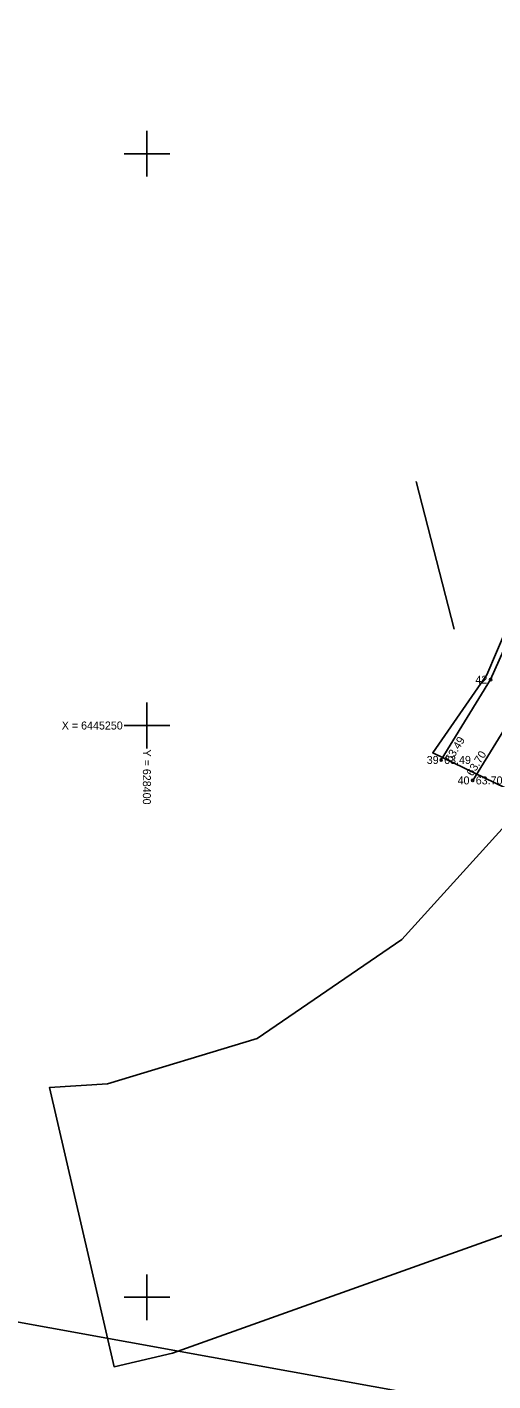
# Model space of a CAD drawing. Extents: x 628290 to 629961, y 6444228 to 6446036.
# Drawn here: x 628389.5 to 628430.3, y 6445192.7 to 6445311.1 of the extents above; entities that cross this region are included whole.
import ezdxf

# ---------------------------------------------------------------- set-up
doc = ezdxf.new("R2010")
doc.units = 0
for name, color, linetype in [('DTRASS', 7, 'Continuous'), ('KORGUS', 7, 'Continuous'), ('MOOTKORG', 7, 'Continuous'), ('MOOTMPUNKT', 7, 'Continuous'), ('MOOTNR', 7, 'Continuous'), ('MOOTPIIR', 7, 'Continuous'), ('PIIR', 7, 'Continuous'), ('TEE', 7, 'Continuous'), ('VORK', 7, 'Continuous'), ('VORMISTUS', 7, 'Continuous')]:
    doc.layers.add(name, color=color, linetype=linetype)

msp = doc.modelspace()

# ---------------------------------------------------------------- linework, layer by layer
at = {"layer": 'DTRASS'}
msp.add_line((628426.91, 6445258.42), (628423.58, 6445271.35), dxfattribs=at)
at = {"layer": 'KORGUS'}
for centre in [(628430.09, 6445254.01), (628425.76, 6445246.99), (628428.53, 6445245.2)]:
    msp.add_circle(centre, 0.1, dxfattribs=at)
at = {"layer": 'MOOTMPUNKT'}
for centre in [(628430.09, 6445254.01), (628425.76, 6445246.99), (628428.53, 6445245.2)]:
    msp.add_circle(centre, 0.1, dxfattribs=at)
at = {"layer": 'MOOTPIIR'}
msp.add_lwpolyline([(628439.83, 6445322.14), (628440.49, 6445286.2), (628434, 6445264.33), (628429.77, 6445254.42), (628425.03, 6445247.6), (628438.59, 6445241.04), (628446.32, 6445242.57), (628453.1, 6445266.12), (628460.97, 6445306.21), (628489.03, 6445312.11)], dxfattribs=at)
at = {"layer": 'PIIR'}
msp.add_lwpolyline([(628470.12, 6445269.66), (628460.57, 6445306.29), (628452.75, 6445297.43), (628448.46, 6445289.2), (628443.97, 6445271.32), (628439.53, 6445256.02), (628432.5, 6445242.51), (628422.31, 6445231.29), (628409.66, 6445222.62), (628396.56, 6445218.66), (628391.47, 6445218.33), (628397.13, 6445193.93), (628402.23, 6445195.12), (628489.22, 6445226.13)], close=True, dxfattribs=at)
at = {"layer": 'TEE'}
for points in [[(628428.53, 6445245.2), (628433.03, 6445252.47), (628436.54, 6445260.59), (628440, 6445271.78), (628444, 6445285.6), (628447.28, 6445294.01), (628451.14, 6445300.8), (628456.7, 6445308.2), (628462.76, 6445313.89), (628472.44, 6445321.54), (628484.43, 6445328.82), (628497.98, 6445335.27), (628511.96, 6445341.57), (628526.28, 6445348.03), (628540.31, 6445354.45), (628553.47, 6445360.74), (628566.29, 6445367.38), (628574.27, 6445372.25), (628578.87, 6445375.69), (628582.05, 6445376.9), (628585.02, 6445376.97), (628587.73, 6445376.08), (628591.22, 6445373.05)], [(628425.76, 6445246.99), (628430.09, 6445254.01), (628433.5, 6445261.64), (628437.33, 6445273.06), (628440.99, 6445286.65), (628444.6, 6445295.71), (628448.23, 6445302.64), (628455.33, 6445311.48)]]:
    msp.add_lwpolyline(points, dxfattribs=at)
at = {"layer": 'VORK'}
for p, q in [((628400, 6445302), (628400, 6445298)), ((628398, 6445300), (628402, 6445300)), ((628400, 6445252), (628400, 6445248)), ((628398, 6445250), (628402, 6445250)), ((628400, 6445202), (628400, 6445198)), ((628398, 6445200), (628402, 6445200))]:
    msp.add_line(p, q, dxfattribs=at)
at = {"layer": 'VORMISTUS'}
msp.add_lwpolyline([(628596.24, 6445160.23), (628313.81, 6445211.41), (628417.58, 6445784.09), (628700.01, 6445732.91)], close=True, dxfattribs=at)

# ---------------------------------------------------------------- texts
at = {"layer": 'KORGUS'}
for s, rotation, p in [(' 63.49', 58.337, (628426.51, 6445246.53)), (' 63.70', 58.2744, (628428.38, 6445245.29))]:
    msp.add_text(s, height=0.7, rotation=rotation, dxfattribs=at).set_placement(p)
at = {"layer": 'MOOTKORG'}
for s, p in [(' 63.49', (628425.76, 6445246.64)), (' 63.70', (628428.53, 6445244.85))]:
    msp.add_text(s, height=0.7, dxfattribs=at).set_placement(p)
at = {"layer": 'MOOTNR'}
for s, p in [('42 ', (628428.76, 6445253.66)), ('39 ', (628424.5, 6445246.64)), ('40 ', (628427.2, 6445244.85))]:
    msp.add_text(s, height=0.7, dxfattribs=at).set_placement(p)
at = {"layer": 'VORK'}
msp.add_text('X = 6445250', height=0.7, dxfattribs=at).set_placement((628392.55, 6445249.65))
msp.add_text('Y = 628400 ', height=0.7, rotation=270, dxfattribs=at).set_placement((628399.65, 6445247.9))

doc.saveas('drawing.dxf')
